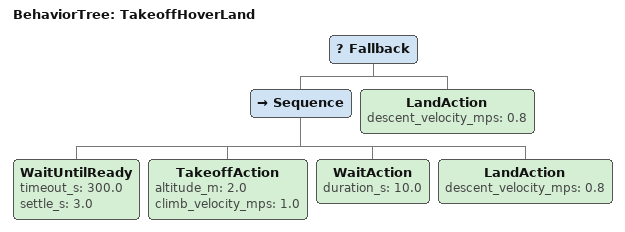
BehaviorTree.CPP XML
<root BTCPP_format="4">

  <BehaviorTree ID="TakeoffHoverLand">
    <Fallback>
      <Sequence>
        <WaitUntilReady timeout_s="300.0" settle_s="3.0"/>
        <TakeoffAction altitude_m="2.0" climb_velocity_mps="1.0"/>
        <WaitAction duration_s="10.0"/>
        <LandAction descent_velocity_mps="0.8"/>
      </Sequence>
      <LandAction descent_velocity_mps="0.8"/>
    </Fallback>
  </BehaviorTree>

</root>
